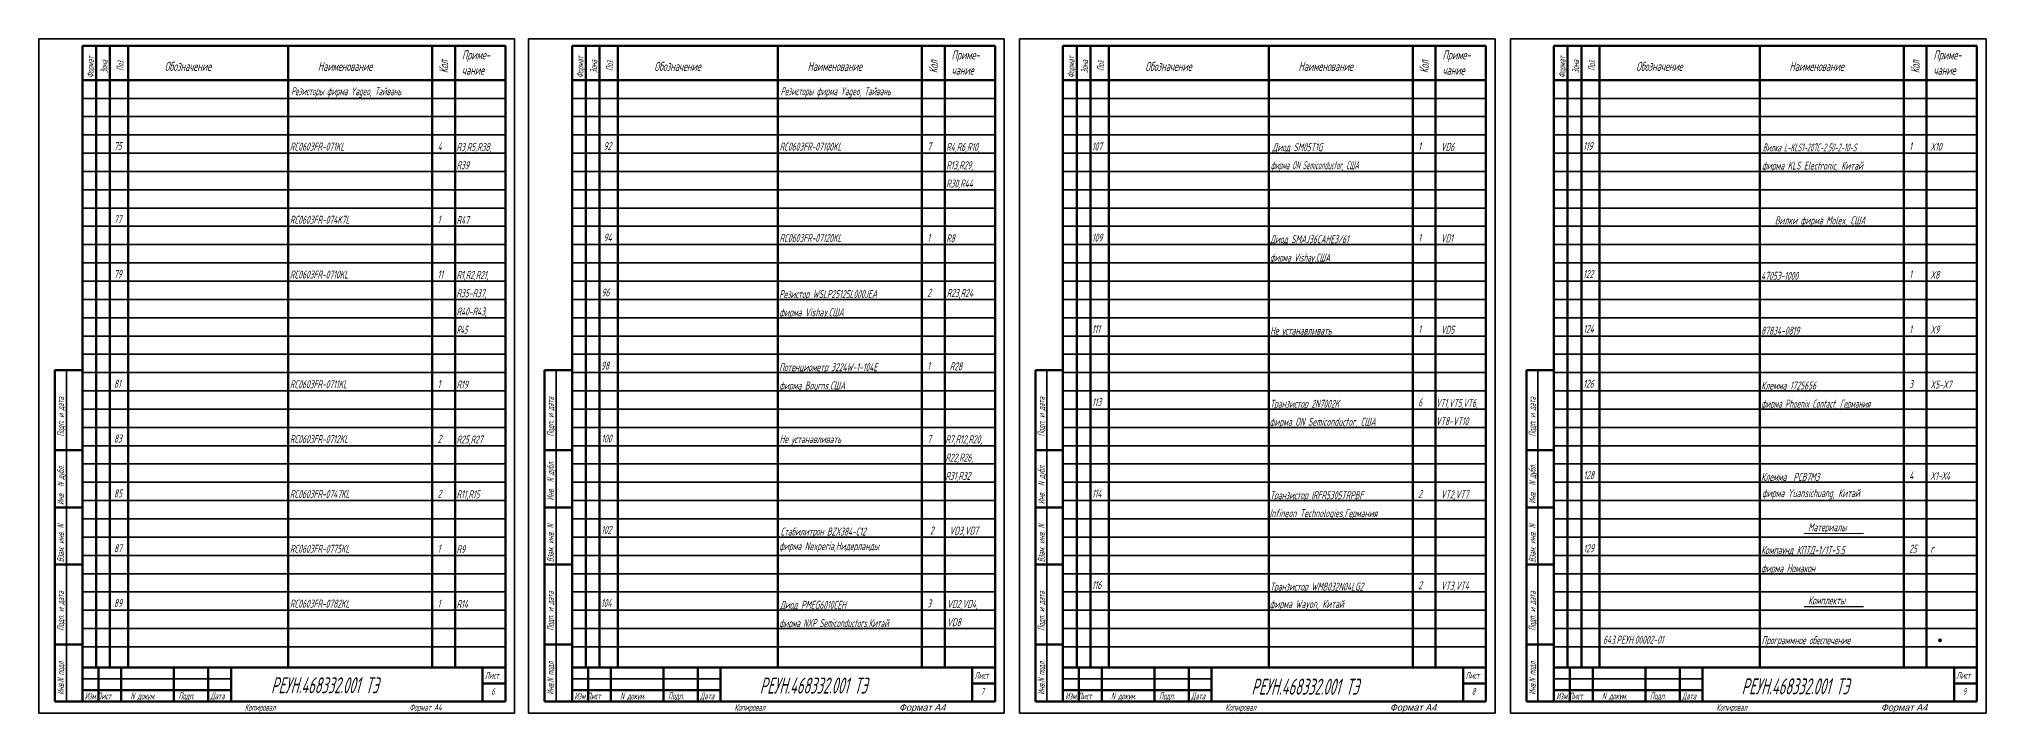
# Model space of a CAD drawing. Extents: x 23083 to 26468, y -1310 to -524.
# Drawn here: x 24801 to 25652, y -943 to -648 of the extents above; entities that cross this region are included whole.
import ezdxf

# ---------------------------------------------------------------- set-up
doc = ezdxf.new("R2010")
doc.units = 0
doc.header["$MEASUREMENT"] = 0
doc.layers.add('CONTUR', color=7, linetype='CONTINUOUS', lineweight=50)
doc.layers.add('DIM', color=1, linetype='CONTINUOUS', lineweight=35)
doc.layers.add('TEXT', color=1, linetype='CONTINUOUS')
doc.styles.add('ECKD', font='ec5cdwin.shx', dxfattribs={"oblique": 15})
doc.styles.add('GOST', font='GOST.shx', dxfattribs={"width": 0.7, "oblique": 15})

msp = doc.modelspace()

# ---------------------------------------------------------------- hatches: boundary and pattern name
at = {"layer": 'DIM'}
h = msp.add_hatch(color=256, dxfattribs=at)
h.dxf.hatch_style = 1
h.paths.add_polyline_path([(25631.74, -911.59, 1), (25632.69, -911.59, 1)])

# ---------------------------------------------------------------- linework, layer by layer
at = {"layer": 'CONTUR'}
for p, q in [((24819.73, -938.45), (24819.73, -651.45)), ((24819.73, -651.45), (25004.73, -651.45)), ((24825.73, -651.45), (24825.73, -923.45)), ((24831.73, -651.45), (24831.73, -923.45)), ((24839.73, -651.45), (24839.73, -923.45)), ((24909.73, -651.45), (24909.73, -923.45)), ((24972.73, -651.45), (24972.73, -923.45)), ((24982.73, -651.45), (24982.73, -923.45)), ((25004.73, -651.45), (25004.73, -938.45)), ((25033.89, -938.45), (25033.89, -651.45)), ((25033.89, -651.45), (25218.89, -651.45)), ((25039.89, -651.45), (25039.89, -923.45)), ((25045.89, -651.45), (25045.89, -923.45)), ((25053.89, -651.45), (25053.89, -923.45)), ((25123.89, -651.45), (25123.89, -923.45)), ((25186.89, -651.45), (25186.89, -923.45)), ((25196.89, -651.45), (25196.89, -923.45)), ((25218.89, -651.45), (25218.89, -938.45)), ((25248.61, -938.45), (25248.61, -651.45)), ((25248.61, -651.45), (25433.61, -651.45)), ((25254.61, -651.45), (25254.61, -923.45)), ((25260.61, -651.45), (25260.61, -923.45)), ((25268.61, -651.45), (25268.61, -923.45)), ((25338.61, -651.45), (25338.61, -923.45)), ((25401.61, -651.45), (25401.61, -923.45)), ((25411.61, -651.45), (25411.61, -923.45)), ((25433.61, -651.45), (25433.61, -938.45)), ((25463.34, -938.45), (25463.34, -651.45)), ((25463.34, -651.45), (25648.34, -651.45)), ((25469.34, -651.45), (25469.34, -923.45)), ((25475.34, -651.45), (25475.34, -923.45)), ((25483.34, -651.45), (25483.34, -923.45)), ((25553.34, -651.45), (25553.34, -923.45)), ((25616.34, -651.45), (25616.34, -923.45)), ((25626.34, -651.45), (25626.34, -923.45)), ((25648.34, -651.45), (25648.34, -938.45)), ((24819.73, -666.45), (25004.73, -666.45)), ((25033.89, -666.45), (25218.89, -666.45)), ((25248.61, -666.45), (25433.61, -666.45)), ((25463.34, -666.45), (25648.34, -666.45)), ((24807.73, -828.45), (24807.73, -793.45)), ((24807.73, -793.45), (24819.73, -793.45)), ((25021.89, -828.45), (25021.89, -793.45)), ((25021.89, -793.45), (25033.89, -793.45)), ((25236.61, -828.45), (25236.61, -793.45)), ((25236.61, -793.45), (25248.61, -793.45)), ((25451.34, -828.45), (25451.34, -793.45)), ((25451.34, -793.45), (25463.34, -793.45)), ((24807.73, -828.45), (24819.73, -828.45)), ((24819.73, -828.45), (24807.73, -828.45)), ((24807.73, -853.45), (24807.73, -828.45)), ((25021.89, -828.45), (25033.89, -828.45)), ((25033.89, -828.45), (25021.89, -828.45)), ((25021.89, -853.45), (25021.89, -828.45)), ((25236.61, -828.45), (25248.61, -828.45)), ((25248.61, -828.45), (25236.61, -828.45)), ((25236.61, -853.45), (25236.61, -828.45)), ((25451.34, -828.45), (25463.34, -828.45)), ((25463.34, -828.45), (25451.34, -828.45)), ((25451.34, -853.45), (25451.34, -828.45)), ((24807.73, -878.45), (24807.73, -853.45)), ((24807.73, -853.45), (24819.73, -853.45)), ((24819.73, -853.45), (24807.73, -853.45)), ((25021.89, -878.45), (25021.89, -853.45)), ((25021.89, -853.45), (25033.89, -853.45)), ((25033.89, -853.45), (25021.89, -853.45)), ((25236.61, -878.45), (25236.61, -853.45)), ((25236.61, -853.45), (25248.61, -853.45)), ((25248.61, -853.45), (25236.61, -853.45)), ((25451.34, -878.45), (25451.34, -853.45)), ((25451.34, -853.45), (25463.34, -853.45)), ((25463.34, -853.45), (25451.34, -853.45)), ((24807.73, -913.45), (24807.73, -878.45)), ((24807.73, -878.45), (24819.73, -878.45)), ((24819.73, -878.45), (24807.73, -878.45)), ((25021.89, -913.45), (25021.89, -878.45)), ((25021.89, -878.45), (25033.89, -878.45)), ((25033.89, -878.45), (25021.89, -878.45)), ((25236.61, -913.45), (25236.61, -878.45)), ((25236.61, -878.45), (25248.61, -878.45)), ((25248.61, -878.45), (25236.61, -878.45)), ((25451.34, -913.45), (25451.34, -878.45)), ((25451.34, -878.45), (25463.34, -878.45)), ((25463.34, -878.45), (25451.34, -878.45)), ((24807.73, -938.45), (24807.73, -913.45)), ((24807.73, -913.45), (24819.73, -913.45)), ((24819.73, -913.45), (24807.73, -913.45)), ((25021.89, -938.45), (25021.89, -913.45)), ((25021.89, -913.45), (25033.89, -913.45)), ((25033.89, -913.45), (25021.89, -913.45)), ((25236.61, -938.45), (25236.61, -913.45)), ((25236.61, -913.45), (25248.61, -913.45)), ((25248.61, -913.45), (25236.61, -913.45)), ((25451.34, -938.45), (25451.34, -913.45)), ((25451.34, -913.45), (25463.34, -913.45)), ((25463.34, -913.45), (25451.34, -913.45)), ((24819.73, -923.45), (25004.73, -923.45)), ((24826.73, -923.45), (24826.73, -938.45)), ((24836.73, -923.45), (24836.73, -938.45)), ((24859.73, -923.45), (24859.73, -938.45)), ((24874.73, -923.45), (24874.73, -938.45)), ((24884.73, -923.45), (24884.73, -938.45)), ((24994.73, -923.45), (24994.73, -938.45)), ((25033.89, -923.45), (25218.89, -923.45)), ((25040.89, -923.45), (25040.89, -938.45)), ((25050.89, -923.45), (25050.89, -938.45)), ((25073.89, -923.45), (25073.89, -938.45)), ((25088.89, -923.45), (25088.89, -938.45)), ((25098.89, -923.45), (25098.89, -938.45)), ((25208.89, -923.45), (25208.89, -938.45)), ((25248.61, -923.45), (25433.61, -923.45)), ((25255.61, -923.45), (25255.61, -938.45)), ((25265.61, -923.45), (25265.61, -938.45)), ((25288.61, -923.45), (25288.61, -938.45)), ((25303.61, -923.45), (25303.61, -938.45)), ((25313.61, -923.45), (25313.61, -938.45)), ((25423.61, -923.45), (25423.61, -938.45)), ((25463.34, -923.45), (25648.34, -923.45)), ((25470.34, -923.45), (25470.34, -938.45)), ((25480.34, -923.45), (25480.34, -938.45)), ((25503.34, -923.45), (25503.34, -938.45)), ((25518.34, -923.45), (25518.34, -938.45)), ((25528.34, -923.45), (25528.34, -938.45)), ((25638.34, -923.45), (25638.34, -938.45)), ((24819.73, -933.45), (24884.73, -933.45)), ((24994.73, -930.45), (25004.73, -930.45)), ((25033.89, -933.45), (25098.89, -933.45)), ((25208.89, -930.45), (25218.89, -930.45)), ((25248.61, -933.45), (25313.61, -933.45)), ((25423.61, -930.45), (25433.61, -930.45)), ((25463.34, -933.45), (25528.34, -933.45)), ((25638.34, -930.45), (25648.34, -930.45)), ((24819.73, -938.45), (24807.73, -938.45)), ((25004.73, -938.45), (24819.73, -938.45)), ((25033.89, -938.45), (25021.89, -938.45)), ((25218.89, -938.45), (25033.89, -938.45)), ((25248.61, -938.45), (25236.61, -938.45)), ((25433.61, -938.45), (25248.61, -938.45)), ((25463.34, -938.45), (25451.34, -938.45)), ((25648.34, -938.45), (25463.34, -938.45))]:
    msp.add_line(p, q, dxfattribs=at)
at = {"layer": 'DIM'}
for p, q in [((24800.73, -648.45), (25008.73, -648.45)), ((24800.73, -648.45), (24800.73, -943.45)), ((25008.73, -648.45), (25008.73, -943.45)), ((25014.89, -648.45), (25222.89, -648.45)), ((25014.89, -648.45), (25014.89, -943.45)), ((25222.89, -648.45), (25222.89, -943.45)), ((25229.61, -648.45), (25437.61, -648.45)), ((25229.61, -648.45), (25229.61, -943.45)), ((25437.61, -648.45), (25437.61, -943.45)), ((25444.34, -648.45), (25652.34, -648.45)), ((25444.34, -648.45), (25444.34, -943.45)), ((25652.34, -648.45), (25652.34, -943.45)), ((24819.73, -674.45), (25004.73, -674.45)), ((25033.89, -674.45), (25218.89, -674.45)), ((25248.61, -674.45), (25433.61, -674.45)), ((25463.34, -674.45), (25648.34, -674.45)), ((24819.73, -682.45), (25004.73, -682.45)), ((25033.89, -682.45), (25218.89, -682.45)), ((25248.61, -682.45), (25433.61, -682.45)), ((25463.34, -682.45), (25648.34, -682.45)), ((24819.73, -690.45), (25004.73, -690.45)), ((25033.89, -690.45), (25218.89, -690.45)), ((25248.61, -690.45), (25433.61, -690.45)), ((25463.34, -690.45), (25648.34, -690.45)), ((24819.73, -698.45), (25004.73, -698.45)), ((24819.73, -706.45), (25004.73, -706.45)), ((25033.89, -698.45), (25218.89, -698.45)), ((25033.89, -706.45), (25218.89, -706.45)), ((25248.61, -698.45), (25433.61, -698.45)), ((25248.61, -706.45), (25433.61, -706.45)), ((25463.34, -698.45), (25648.34, -698.45)), ((25463.34, -706.45), (25648.34, -706.45)), ((24819.73, -714.45), (25004.73, -714.45)), ((25033.89, -714.45), (25218.89, -714.45)), ((25248.61, -714.45), (25433.61, -714.45)), ((25463.34, -714.45), (25648.34, -714.45)), ((24819.73, -722.45), (25004.73, -722.45)), ((25033.89, -722.45), (25218.89, -722.45)), ((25248.61, -722.45), (25433.61, -722.45)), ((25463.34, -722.45), (25648.34, -722.45)), ((24819.73, -730.45), (25004.73, -730.45)), ((25033.89, -730.45), (25218.89, -730.45)), ((25248.61, -730.45), (25433.61, -730.45)), ((25463.34, -730.45), (25648.34, -730.45)), ((24819.73, -738.45), (25004.73, -738.45)), ((25033.89, -738.45), (25218.89, -738.45)), ((25248.61, -738.45), (25433.61, -738.45)), ((25463.34, -738.45), (25648.34, -738.45)), ((24819.73, -746.45), (25004.73, -746.45)), ((25033.89, -746.45), (25218.89, -746.45)), ((25248.61, -746.45), (25433.61, -746.45)), ((25463.34, -746.45), (25648.34, -746.45)), ((24819.73, -754.45), (25004.73, -754.45)), ((25033.89, -754.45), (25218.89, -754.45)), ((25248.61, -754.45), (25433.61, -754.45)), ((25463.34, -754.45), (25648.34, -754.45)), ((24819.73, -762.45), (25004.73, -762.45)), ((25033.89, -762.45), (25218.89, -762.45)), ((25248.61, -762.45), (25433.61, -762.45)), ((25463.34, -762.45), (25648.34, -762.45)), ((24819.73, -770.45), (25004.73, -770.45)), ((25033.89, -770.45), (25218.89, -770.45)), ((25248.61, -770.45), (25433.61, -770.45)), ((25463.34, -770.45), (25648.34, -770.45)), ((24819.73, -778.45), (25004.73, -778.45)), ((25033.89, -778.45), (25218.89, -778.45)), ((25248.61, -778.45), (25433.61, -778.45)), ((25463.34, -778.45), (25648.34, -778.45)), ((24819.73, -786.45), (25004.73, -786.45)), ((25033.89, -786.45), (25218.89, -786.45)), ((25248.61, -786.45), (25433.61, -786.45)), ((25463.34, -786.45), (25648.34, -786.45)), ((24812.73, -793.45), (24812.73, -938.45)), ((24819.73, -794.45), (25004.73, -794.45)), ((25026.89, -793.45), (25026.89, -938.45)), ((25033.89, -794.45), (25218.89, -794.45)), ((25241.61, -793.45), (25241.61, -938.45)), ((25248.61, -794.45), (25433.61, -794.45)), ((25456.34, -793.45), (25456.34, -938.45)), ((25463.34, -794.45), (25648.34, -794.45)), ((24819.73, -802.45), (25004.73, -802.45)), ((25033.89, -802.45), (25218.89, -802.45)), ((25248.61, -802.45), (25433.61, -802.45)), ((25463.34, -802.45), (25648.34, -802.45)), ((24819.73, -810.45), (25004.73, -810.45)), ((25033.89, -810.45), (25218.89, -810.45)), ((25248.61, -810.45), (25433.61, -810.45)), ((25463.34, -810.45), (25648.34, -810.45)), ((24819.73, -818.45), (25004.73, -818.45)), ((25033.89, -818.45), (25218.89, -818.45)), ((25248.61, -818.45), (25433.61, -818.45)), ((25463.34, -818.45), (25648.34, -818.45)), ((24819.73, -826.45), (25004.73, -826.45)), ((24819.73, -834.45), (25004.73, -834.45)), ((25033.89, -826.45), (25218.89, -826.45)), ((25033.89, -834.45), (25218.89, -834.45)), ((25248.61, -826.45), (25433.61, -826.45)), ((25248.61, -834.45), (25433.61, -834.45)), ((25463.34, -826.45), (25648.34, -826.45)), ((25463.34, -834.45), (25648.34, -834.45)), ((24819.73, -842.45), (25004.73, -842.45)), ((25033.89, -842.45), (25218.89, -842.45)), ((25248.61, -842.45), (25433.61, -842.45)), ((25463.34, -842.45), (25648.34, -842.45)), ((24819.73, -850.45), (25004.73, -850.45)), ((25033.89, -850.45), (25218.89, -850.45)), ((25248.61, -850.45), (25433.61, -850.45)), ((25463.34, -850.45), (25648.34, -850.45)), ((24819.73, -858.45), (25004.73, -858.45)), ((25033.89, -858.45), (25218.89, -858.45)), ((25248.61, -858.45), (25433.61, -858.45)), ((25463.34, -858.45), (25648.34, -858.45)), ((24819.73, -866.45), (25004.73, -866.45)), ((25033.89, -866.45), (25218.89, -866.45)), ((25248.61, -866.45), (25433.61, -866.45)), ((25463.34, -866.45), (25648.34, -866.45)), ((24819.73, -874.45), (25004.73, -874.45)), ((25033.89, -874.45), (25218.89, -874.45)), ((25248.61, -874.45), (25433.61, -874.45)), ((25463.34, -874.45), (25648.34, -874.45)), ((24819.73, -882.45), (25004.73, -882.45)), ((25033.89, -882.45), (25218.89, -882.45)), ((25248.61, -882.45), (25433.61, -882.45)), ((25463.34, -882.45), (25648.34, -882.45)), ((24819.73, -890.45), (25004.73, -890.45)), ((25033.89, -890.45), (25218.89, -890.45)), ((25248.61, -890.45), (25433.61, -890.45)), ((25463.34, -890.45), (25648.34, -890.45)), ((24819.73, -898.45), (25004.73, -898.45)), ((25033.89, -898.45), (25218.89, -898.45)), ((25248.61, -898.45), (25433.61, -898.45)), ((25463.34, -898.45), (25648.34, -898.45)), ((24819.73, -906.45), (25004.73, -906.45)), ((25033.89, -906.45), (25218.89, -906.45)), ((25248.61, -906.45), (25433.61, -906.45)), ((25463.34, -906.45), (25648.34, -906.45)), ((24819.73, -914.45), (25004.73, -914.45)), ((25033.89, -914.45), (25218.89, -914.45)), ((25248.61, -914.45), (25433.61, -914.45)), ((25463.34, -914.45), (25648.34, -914.45)), ((24819.73, -928.45), (24884.73, -928.45)), ((25033.89, -928.45), (25098.89, -928.45)), ((25248.61, -928.45), (25313.61, -928.45)), ((25463.34, -928.45), (25528.34, -928.45)), ((24800.73, -943.45), (25008.73, -943.45)), ((25014.89, -943.45), (25222.89, -943.45)), ((25229.61, -943.45), (25437.61, -943.45)), ((25444.34, -943.45), (25652.34, -943.45))]:
    msp.add_line(p, q, dxfattribs=at)
msp.add_circle((25632.21, -911.59), 0.475, dxfattribs=at)
at = {"layer": 'TEXT'}
for p, q in [((25572.82, -864.8), (25598.68, -864.79)), ((25572.82, -896.8), (25598.68, -896.79))]:
    msp.add_line(p, q, dxfattribs=at)

# ---------------------------------------------------------------- texts
at = {"layer": 'DIM', "style": 'ECKD', "oblique": 15}
for p in [(25176.89, -942.45), (25391.61, -942.45), (25606.34, -942.45)]:
    msp.add_text('Формат A4', height=3, dxfattribs=at).set_placement(p)
at = {"layer": 'TEXT', "style": 'GOST', "oblique": 15}
for s, height, width, p in [('Приме-', 4, 0.7, (24985.73, -657.45)), ('Приме-', 4, 0.7, (25199.89, -657.45)), ('Приме-', 4, 0.7, (25414.61, -657.45)), ('Приме-', 4, 0.7, (25629.34, -657.45)), ('Обозначение', 4, 0.7, (24855.73, -662.45)), ('Наименование', 4, 0.7, (24922.73, -662.45)), ('чание', 4, 0.7, (24985.73, -664.12)), ('Обозначение', 4, 0.7, (25069.89, -662.45)), ('Наименование', 4, 0.7, (25136.89, -662.45)), ('чание', 4, 0.7, (25199.89, -664.12)), ('Обозначение', 4, 0.7, (25284.61, -662.45)), ('Наименование', 4, 0.7, (25351.61, -662.45)), ('чание', 4, 0.7, (25414.61, -664.12)), ('Обозначение', 4, 0.7, (25499.34, -662.45)), ('Наименование', 4, 0.7, (25566.34, -662.45)), ('чание', 4, 0.7, (25629.34, -664.12)), ('Резисторы фирма Yageo, Тайвань', 3.5, 0.65, (24911, -673.09)), ('Резисторы фирма Yageo, Тайвань', 3.5, 0.65, (25125.14, -673.09)), ('75', 3.5, 0.7, (24833.49, -697.09)), ('RC0603FR-071KL', 3.5, 0.7, (24910.47, -697.32)), ('4', 3.5, 0.7, (24975.08, -697.24)), ('R3,R5,R38,', 3.5, 0.7, (24983.36, -697.48)), ('92', 3.5, 0.7, (25047.65, -697.09)), ('RC0603FR-07100KL', 3.5, 0.7, (25124.63, -697.32)), ('7', 3.5, 0.7, (25189.25, -697.24)), ('R4,R6,R10,', 3.5, 0.7, (25197.52, -697.48)), ('107', 3.5, 0.7, (25261.19, -697.23)), ('Диод SM05T1G', 3.5, 0.7, (25340.18, -697.58)), ('1', 3.5, 0.7, (25403.97, -697.24)), ('VD6', 3.5, 0.7, (25413.78, -697.48)), ('119', 3.5, 0.7, (25476.07, -697.1)), ('Вилка L-KLS1-207C-2,50-2-10-S', 3.5, 0.6, (25554.66, -697.7)), ('1', 3.5, 0.7, (25618.69, -697.24)), ('X10', 3.5, 0.7, (25627.91, -697.43)), ('R39', 3.5, 0.7, (24983.36, -705.48)), ('R13,R29,', 3.5, 0.7, (25197.52, -705.48)), ('фирма ON Semiconductor, США', 3.5, 0.58, (25339.51, -705.46)), ('фирма KLS Electronic, Китай ', 3.5, 0.7, (25554.34, -705.63)), ('R30,R44', 3.5, 0.7, (25197.52, -713.48)), ('77', 3.5, 0.7, (24833.49, -729.09)), ('RC0603FR-074K7L', 3.5, 0.7, (24910.47, -729.32)), ('1', 3.5, 0.7, (24975.08, -729.24)), ('R47', 3.5, 0.7, (24983.36, -729.48)), ('Вилки фирма Molex, США', 3.5, 0.7, (25559.95, -729.6)), ('94', 3.5, 0.7, (25047.65, -737.09)), ('RC0603FR-07120KL', 3.5, 0.7, (25124.63, -737.32)), ('1', 3.5, 0.7, (25189.25, -737.24)), ('R8', 3.5, 0.7, (25197.52, -737.48)), ('109', 3.5, 0.7, (25261.24, -737.15)), ('Диод SMAJ36CAHE3/61', 3.5, 0.7, (25339.2, -737.86)), ('1', 3.5, 0.7, (25403.97, -737.24)), ('VD1', 3.5, 0.7, (25413.78, -737.48)), ('фирма Vishay,США ', 3.5, 0.65, (25339.2, -745.86)), ('79', 3.5, 0.7, (24833.49, -753.09)), ('RC0603FR-0710KL', 3.5, 0.7, (24910.47, -753.32)), ('11', 3.5, 0.7, (24975.08, -753.24)), ('R1,R2,R21,', 3.5, 0.7, (24983.36, -753.48)), ('96', 3.5, 0.7, (25046.75, -761.15)), ('2', 3.5, 0.7, (25189.25, -761.24)), ('R23,R24', 3.5, 0.7, (25197.74, -761.42)), ('122', 3.5, 0.7, (25476.07, -753.1)), ('47053-1000', 3.5, 0.7, (25553.93, -753.86)), ('1', 3.5, 0.7, (25618.69, -753.24)), ('X8', 3.5, 0.7, (25627.91, -753.43)), ('R35-R37,', 3.5, 0.7, (24983.36, -761.48)), ('R40-R43,', 3.5, 0.7, (24983.36, -769.48)), ('Резистор WSLP25125L000JEA', 3.5, 0.7, (25124.48, -761.86)), ('фирма Vishay,США', 3.5, 0.7, (25124.57, -769.83)), ('R45', 3.5, 0.6, (24983.36, -777.48)), ('111', 3.5, 0.7, (25261.24, -777.15)), ('Не устанавливать', 3.5, 0.7, (25339.2, -777.86)), ('1', 3.5, 0.7, (25403.97, -777.24)), ('VD5', 3.5, 0.7, (25413.78, -777.48)), ('124', 3.5, 0.7, (25476.18, -777.05)), ('87834-0819', 3.5, 0.7, (25553.93, -777.86)), ('1', 3.5, 0.7, (25618.69, -777.24)), ('X9', 3.5, 0.7, (25627.91, -777.43)), ('98', 3.5, 0.7, (25046.51, -793.15)), ('Потенциометр 3224W-1-104E', 3.5, 0.7, (25124.48, -793.86)), ('1', 3.5, 0.7, (25189.25, -793.24)), ('R28', 3.5, 0.7, (25199.06, -793.48)), ('81', 3.5, 0.7, (24833.49, -801.09)), ('RC0603FR-0711KL', 3.5, 0.7, (24910.47, -801.32)), ('1', 3.5, 0.7, (24975.08, -801.24)), ('R19', 3.5, 0.7, (24983.36, -801.48)), ('фирма Bourns,США', 3.5, 0.7, (25124.48, -801.86)), ('126', 3.5, 0.7, (25476.14, -801.08)), ('Клемма 1725656', 3.5, 0.7, (25553.93, -801.86)), ('3', 3.5, 0.7, (25618.69, -801.24)), ('X5-X7', 3.5, 0.7, (25627.91, -801.43)), ('113', 3.5, 0.7, (25261.24, -809.15)), ('Транзистор 2N7002K', 3.5, 0.7, (25339.2, -809.86)), ('6', 3.5, 0.7, (25403.97, -809.24)), ('VT1,VT5,VT6,', 3.5, 0.67, (25411.61, -809.48)), ('фирма Phoenix Contact, Германия', 3.5, 0.65, (25554.02, -809.83)), ('фирма ON Semiconductor, США', 3.5, 0.7, (25338.98, -817.73)), ('VT8-VT10', 3.5, 0.7, (25411.61, -817.48)), ('83', 3.5, 0.7, (24833.49, -825.09)), ('RC0603FR-0712KL', 3.5, 0.7, (24910.47, -825.32)), ('2', 3.5, 0.7, (24975.08, -825.24)), ('R25,R27', 3.5, 0.7, (24983.36, -825.48)), ('100', 3.5, 0.7, (25046.71, -825.07)), ('Не устанавливать', 3.5, 0.7, (25124.63, -825.32)), ('7', 3.5, 0.7, (25189.25, -825.24)), ('R7,R12,R20,', 3.5, 0.7, (25197.16, -825.4)), ('R22,R26,', 3.5, 0.7, (25197.16, -833.4)), ('R31,R32', 3.5, 0.7, (25197.16, -841.4)), ('128', 3.5, 0.7, (25476.24, -841.08)), ('Клемма  PCB7M3', 3.5, 0.7, (25553.93, -841.86)), ('4', 3.5, 0.7, (25618.69, -841.24)), ('X1-Х4', 3.5, 0.7, (25627.91, -841.43)), ('85', 3.5, 0.7, (24833.49, -849.09)), ('RC0603FR-0747KL', 3.5, 0.7, (24910.47, -849.32)), ('2', 3.5, 0.7, (24975.08, -849.24)), ('R11,R15', 3.5, 0.7, (24983.36, -849.48)), ('114', 3.5, 0.7, (25261.24, -849.15)), ('Транзистор IRFR5305TRPBF', 3.5, 0.7, (25339.2, -849.86)), ('2', 3.5, 0.7, (25403.97, -849.24)), ('VT2,VT7', 3.5, 0.7, (25413.78, -849.48)), ('фирма Yuansichuang, Китай', 3.5, 0.7, (25554.41, -848.93)), ('Infineon Technologies,Германия', 3.5, 0.7, (25338.98, -857.73)), ('102', 3.5, 0.7, (25046.62, -865.05)), ('фирма Nexperia,Нидерланды', 3.5, 0.7, (25124.48, -872.11)), ('Стабилитрон BZX384-C12', 3.5, 0.68, (25125.13, -865.77)), ('2', 3.5, 0.7, (25190.43, -865.28)), ('VD3,VD7', 3.5, 0.7, (25198.94, -865.35)), ('Материалы', 3.5, 0.7, (25574.49, -863.88)), ('87', 3.5, 0.7, (24833.49, -873.09)), ('RC0603FR-0775KL', 3.5, 0.7, (24910.47, -873.32)), ('1', 3.5, 0.7, (24975.08, -873.24)), ('R9', 3.5, 0.7, (24983.36, -873.48)), ('129', 3.5, 0.7, (25476.24, -873.08)), ('Компаунд КПТД-1/1Т-5.5', 3.5, 0.7, (25553.93, -873.86)), ('25', 3.5, 0.7, (25618.69, -873.24)), ('г', 3.5, 0.7, (25627.91, -873.43)), ('116', 3.5, 0.7, (25261.24, -889.15)), ('фирма Номакон', 3.5, 0.7, (25553.93, -881.86)), ('89', 3.5, 0.7, (24833.49, -897.09)), ('RC0603FR-0782KL', 3.5, 0.7, (24910.47, -897.32)), ('1', 3.5, 0.7, (24975.08, -897.24)), ('R14', 3.5, 0.7, (24983.36, -897.48)), ('104', 3.5, 0.7, (25046.53, -897.05)), ('3', 3.5, 0.7, (25189.25, -897.24)), ('VD2,VD4,', 3.5, 0.7, (25197.91, -897.46)), ('фирма Wayon, Китай', 3.5, 0.7, (25339.04, -897.46)), ('Транзистор WMB032N04LG2', 3.5, 0.7, (25339.2, -889.86)), ('2', 3.5, 0.7, (25403.97, -889.24)), ('VT3,VT4', 3.5, 0.7, (25413.78, -889.48)), ('Комплекты', 3.5, 0.7, (25574.49, -895.88)), ('Диод PMEG6010CEH', 3.5, 0.7, (25124.81, -897.83)), ('фирма NXP Semiconductors,Китай', 3.5, 0.65, (25124.57, -905.83)), ('VD8', 3.5, 0.7, (25197.91, -905.46)), ('643.РЕУН.00002-01', 3.5, 0.7, (25484.79, -913.1)), ('Программное обеспечение', 3.5, 0.7, (25554.09, -913.31)), ('РЕУН.468332.001 ТЭ', 7, 0.7, (24902.22, -934.78)), ('Лист', 3, 0.7, (24995.73, -928.45)), ('РЕУН.468332.001 ТЭ', 7, 0.7, (25115.97, -934.92)), ('Лист', 3, 0.7, (25209.89, -928.45)), ('Лист', 3, 0.7, (25424.61, -928.45)), ('РЕУН.468332.001 ТЭ', 7, 0.7, (25545.39, -935.25)), ('Лист', 3, 0.7, (25639.34, -928.45)), ('Изм.Лист', 3, 0.7, (24820.73, -937.45)), ('N докум.', 3, 0.7, (24840.73, -937.45)), ('Подп.', 3, 0.7, (24861.73, -937.45)), ('Дата', 3, 0.7, (24875.73, -937.45)), ('6', 3, 0.7, (24998.53, -935.45)), ('Изм.Лист', 3, 0.7, (25034.89, -937.45)), ('N докум.', 3, 0.7, (25054.89, -937.45)), ('Подп.', 3, 0.7, (25075.89, -937.45)), ('Дата', 3, 0.7, (25089.89, -937.45)), ('7', 3, 0.7, (25212.69, -935.45)), ('Изм.Лист', 3, 0.7, (25249.61, -937.45)), ('N докум.', 3, 0.7, (25269.61, -937.45)), ('Подп.', 3, 0.7, (25290.61, -937.45)), ('Дата', 3, 0.7, (25304.61, -937.45)), ('РЕУН.468332.001 ТЭ', 7, 0.7, (25331, -935.4)), ('8', 3, 0.7, (25427.41, -935.45)), ('Изм.Лист', 3, 0.7, (25464.34, -937.45)), ('N докум.', 3, 0.7, (25484.34, -937.45)), ('Подп.', 3, 0.7, (25505.34, -937.45)), ('Дата', 3, 0.7, (25519.34, -937.45)), ('9', 3, 0.7, (25642.14, -935.45)), ('Копировал', 3, 0.7, (24890.73, -942.45)), ('Формат A4', 3, 0.7, (24962.73, -942.45)), ('Копировал', 3, 0.7, (25104.89, -942.45)), ('Копировал', 3, 0.7, (25319.61, -942.45)), ('Копировал', 3, 0.7, (25534.34, -942.45))]:
    msp.add_text(s, height=height, dxfattribs=dict(at, width=width)).set_placement(p)
at = {"layer": 'TEXT', "style": 'GOST', "oblique": 15, "width": 0.7}
for s, height, p in [('Формат', 3, (24824.73, -665.45)), ('Зона', 3, (24830.73, -663.45)), ('Поз.', 3, (24837.73, -662.45)), ('Кол', 4, (24979.73, -663.45)), ('Формат', 3, (25038.89, -665.45)), ('Зона', 3, (25044.89, -663.45)), ('Поз.', 3, (25051.89, -662.45)), ('Кол', 4, (25193.89, -663.45)), ('Формат', 3, (25253.61, -665.45)), ('Зона', 3, (25259.61, -663.45)), ('Поз.', 3, (25266.61, -662.45)), ('Кол', 4, (25408.61, -663.45)), ('Формат', 3, (25468.34, -665.45)), ('Зона', 3, (25474.34, -663.45)), ('Поз.', 3, (25481.34, -662.45)), ('Кол', 4, (25623.34, -663.45)), ('Подп. и дата', 3, (24811.73, -822.45)), ('Подп. и дата', 3, (25025.89, -822.45)), ('Подп. и дата', 3, (25240.61, -822.45)), ('Подп. и дата', 3, (25455.34, -822.45)), ('Инв.  N дубл.', 3, (24811.73, -852.38)), ('Инв.  N дубл.', 3, (25025.89, -850.45)), ('Инв.  N дубл.', 3, (25240.61, -852.08)), ('Инв.  N дубл.', 3, (25455.34, -851.83)), ('Взам. инв. N', 3, (24811.73, -877.45)), ('Взам. инв. N', 3, (25025.89, -877.45)), ('Взам. инв. N', 3, (25240.61, -877.45)), ('Взам. инв. N', 3, (25455.34, -877.45)), ('Подп. и дата', 3, (24811.73, -907.45)), ('Подп. и дата', 3, (25025.89, -907.45)), ('Подп. и дата', 3, (25240.61, -907.45)), ('Подп. и дата', 3, (25455.34, -907.45)), ('Инв.N подл.', 3, (24811.73, -935.45)), ('Инв.N подл.', 3, (25025.89, -935.45)), ('Инв.N подл.', 3, (25240.61, -935.45)), ('Инв.N подл.', 3, (25455.34, -935.45))]:
    msp.add_text(s, height=height, rotation=90, dxfattribs=at).set_placement(p)

doc.saveas('drawing.dxf')
